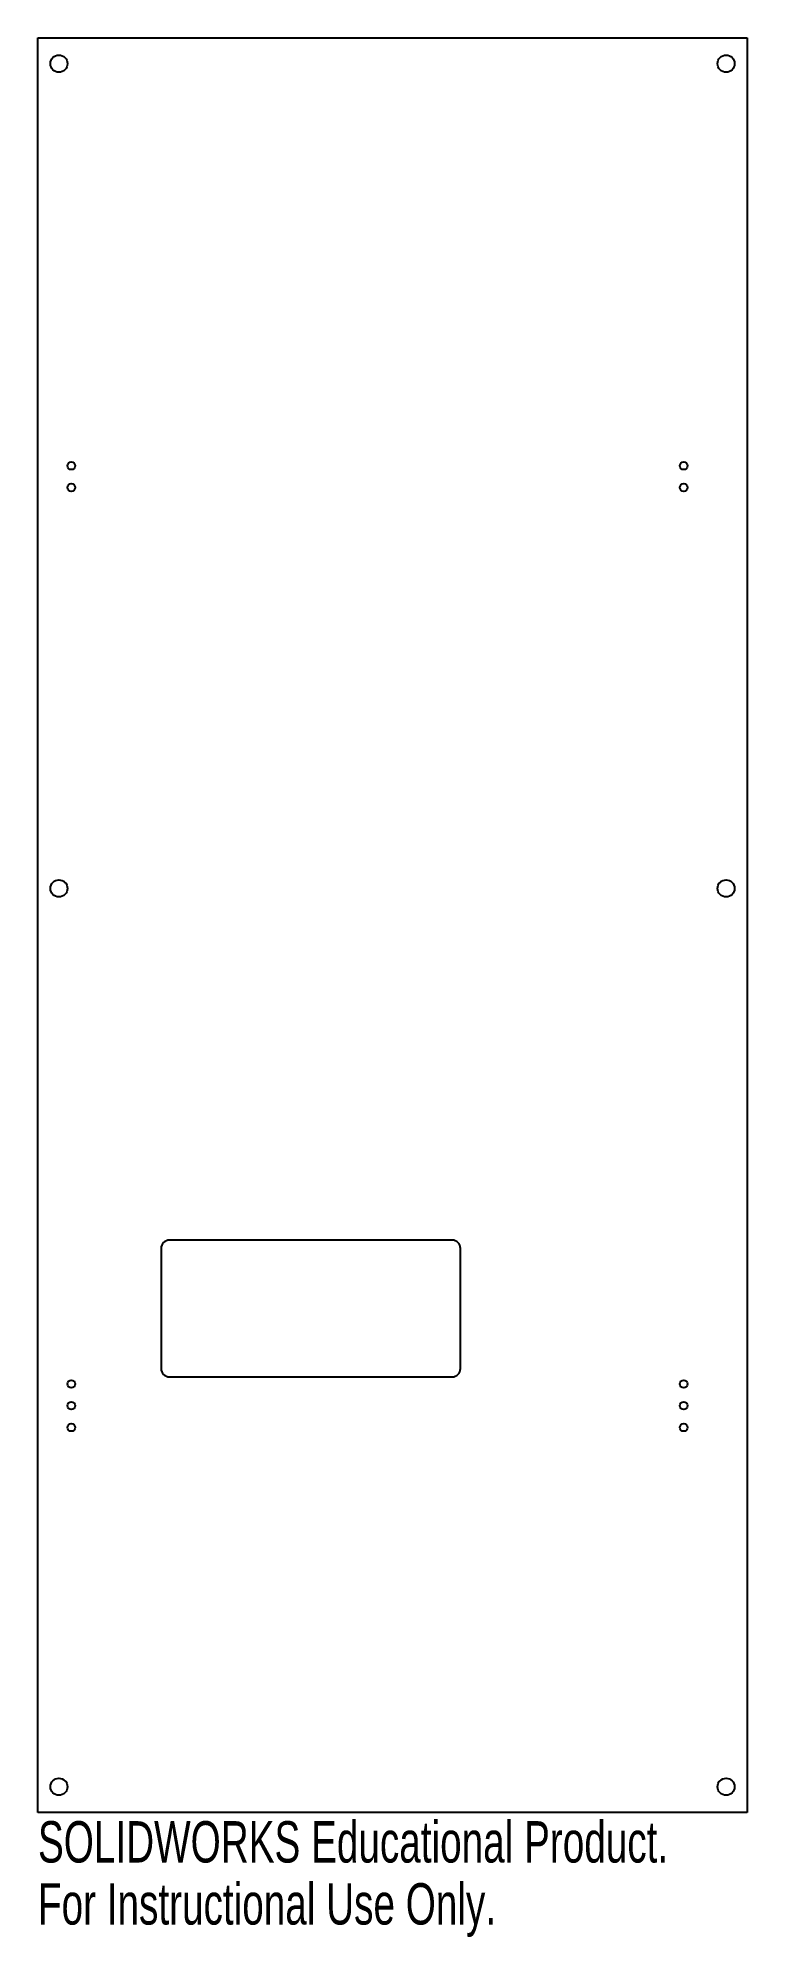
# Model space of a CAD drawing. Header units: millimetres. Extents: x -41 to 42, y -118 to 104.
import ezdxf

# ---------------------------------------------------------------- set-up
doc = ezdxf.new("R2010")
doc.units = ezdxf.units.MM
doc.styles.add('SLDTEXTSTYLE0', font='TXT', dxfattribs={"width": 0.7})

msp = doc.modelspace()

# ---------------------------------------------------------------- linework, layer by layer
at = {"color": 7, "linetype": 'Continuous', "lineweight": 25}
for p, q in [((-41.4, 103.7), (41.5, 103.7)), ((-41.4, -103.7), (-41.4, 103.7)), ((41.5, 103.7), (41.5, -103.7)), ((7, -36.8), (-26, -36.8)), ((-27, -37.8), (-27, -51.8)), ((8, -51.8), (8, -37.8)), ((-26, -52.8), (7, -52.8)), ((41.5, -103.7), (-41.4, -103.7))]:
    msp.add_line(p, q, dxfattribs=at)
for centre, radius in [((-38.95, 100.7), 1), ((39.05, 100.7), 1), ((-37.5, 53.7), 0.455), ((34.1, 53.7), 0.455), ((-37.5, 51.16), 0.455), ((34.1, 51.16), 0.455), ((-38.95, 4.3), 1), ((39.05, 4.3), 1), ((-37.5, -53.62), 0.455), ((34.1, -53.62), 0.455), ((-37.5, -56.16), 0.455), ((34.1, -56.16), 0.455), ((-37.5, -58.7), 0.455), ((34.1, -58.7), 0.455), ((-38.95, -100.7), 1), ((39.05, -100.7), 1)]:
    msp.add_circle(centre, radius, dxfattribs=at)
for centre, start, end in [((-26, -37.8), 90, 180), ((7, -37.8), 0, 90), ((-26, -51.8), 180, 270), ((7, -51.8), 270, 0)]:
    msp.add_arc(centre, 1, start, end, dxfattribs=at)

# ---------------------------------------------------------------- texts
at = {"color": 7, "linetype": 'Continuous', "char_height": 4.8336, "attachment_point": 1, "style": 'SLDTEXTSTYLE0'}
for s, insert in [('SOLIDWORKS Educational Product.', (-41.4, -104.72)), ('For Instructional Use Only.', (-41.4, -111.97))]:
    msp.add_mtext(s, dxfattribs=dict(at, insert=insert))

doc.saveas('drawing.dxf')
